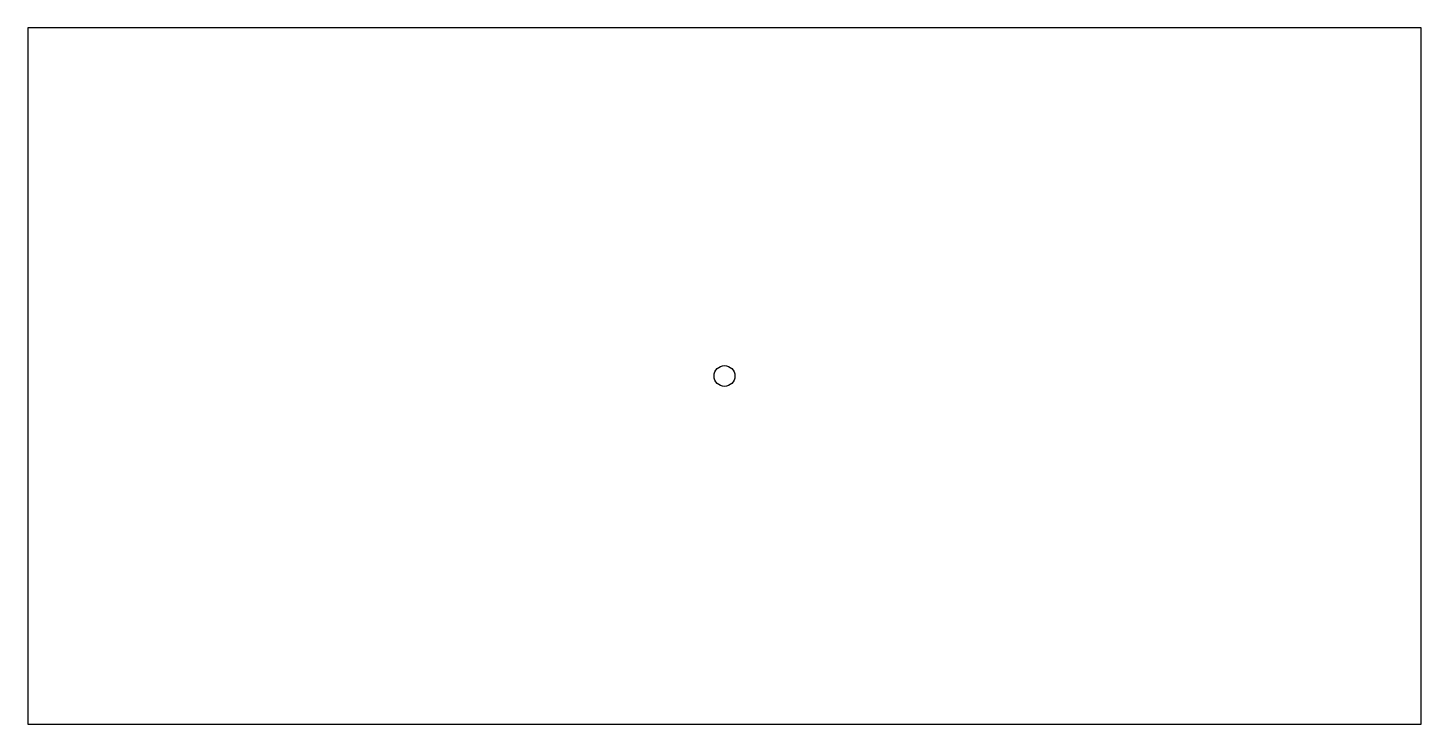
# Model space of a CAD drawing. Header units: millimetres. Extents: x 0 to 100, y 0 to 50.
import ezdxf

# ---------------------------------------------------------------- set-up
doc = ezdxf.new("R2010")
doc.units = ezdxf.units.MM

msp = doc.modelspace()

# ---------------------------------------------------------------- linework, layer by layer
msp.add_lwpolyline([(0, 0), (100, 0), (100, 50), (0, 50)], close=True)
msp.add_circle((50, 25), 0.745)

doc.saveas('drawing.dxf')
